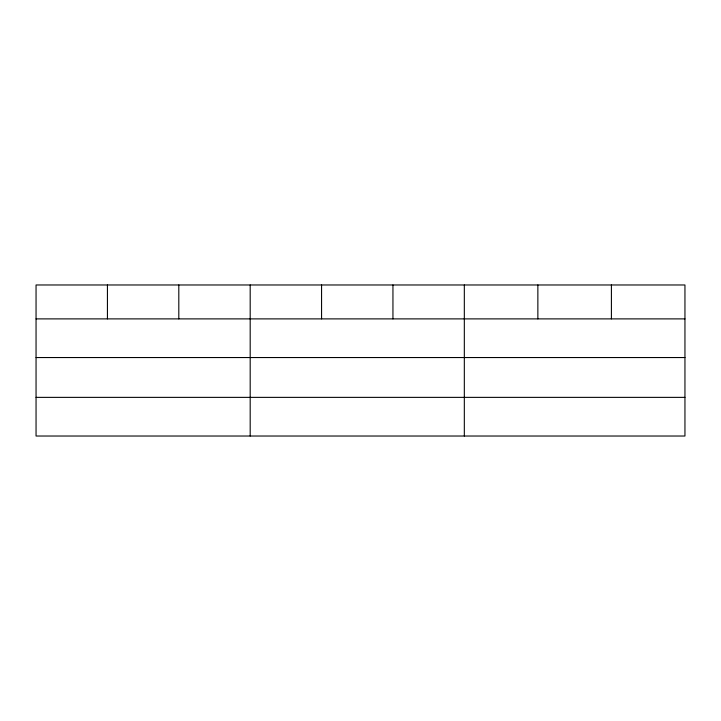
<?xml version="1.0" encoding="UTF-8"?>
<svg xmlns="http://www.w3.org/2000/svg" width="721" height="721" viewBox="0 0 721 721"><rect width="100%" height="100%" fill="white"/><g stroke="black" fill="none" stroke-linecap="round" stroke-linejoin="round"><path stroke-width="1.08" d="M684.95 357.544L684.95 284.975L36.05 284.975L36.05 436.025L684.95 436.025L684.95 357.544L36.05 357.544M36.05 318.889L684.95 318.889M36.05 397.37L684.95 397.37M611.408 284.975L611.408 318.889M537.866 284.975L537.866 318.889M464.324 284.975L464.324 436.025M392.945 284.975L392.945 318.889M321.566 284.975L321.566 318.889M250.187 284.975L250.187 436.025M178.808 284.975L178.808 318.889M107.429 284.975L107.429 318.889"/></g></svg>
